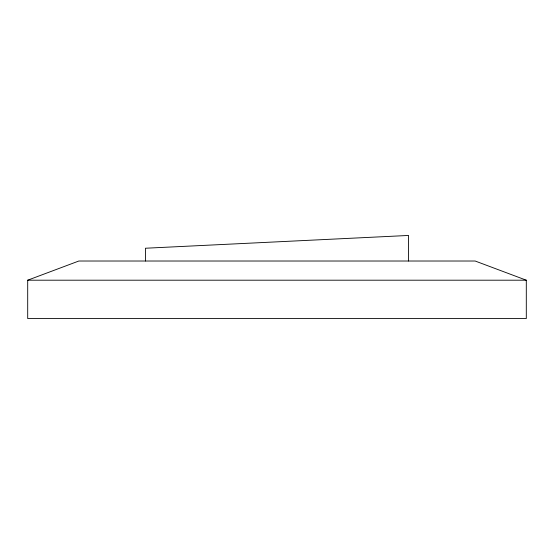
<?xml version="1.0" encoding="UTF-8"?>
<svg xmlns="http://www.w3.org/2000/svg" width="554" height="554" viewBox="0 0 554 554"><rect width="100%" height="100%" fill="white"/><g stroke="black" fill="none" stroke-linecap="round" stroke-linejoin="round"><path stroke-width="0.83" d="M27.7 280.199L78.841 261.017L475.159 261.017L526.3 280.199L526.3 318.55L27.7 318.55L27.7 280.199L526.3 280.199M408.554 261.017L408.554 235.45L145.446 248.234L145.446 261.017"/></g></svg>
